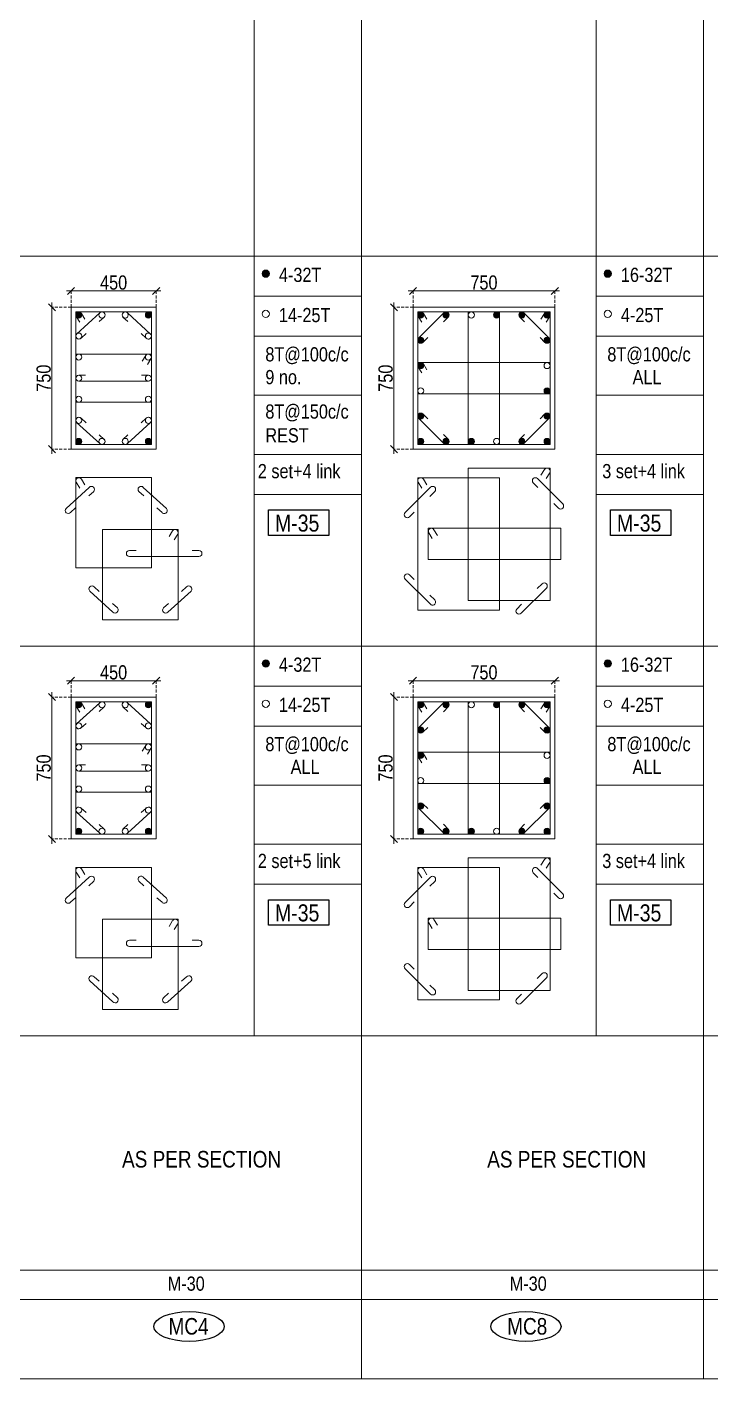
# Model space of a CAD drawing. Header units: millimetres. Extents: x 1112055 to 3390982, y -148532 to 766891.
# Drawn here: x 3010995 to 3025462, y 316778 to 345356 of the extents above; entities that cross this region are included whole.
import ezdxf
from ezdxf.enums import TextEntityAlignment as Align

# ---------------------------------------------------------------- set-up
doc = ezdxf.new("R2010")
doc.units = ezdxf.units.MM
doc.header["$PDMODE"] = 35
doc.header["$PDSIZE"] = -25
doc.linetypes.add('DASHED2', pattern=[0.375, 0.25, -0.125])
doc.linetypes.add('Hidden', pattern=[9.525, 6.35, -3.175])
for name, color, linetype, lineweight in [('B COL. SIZE DIM', 220, 'Continuous', 25), ('B COLSCH', 204, 'Continuous', 20), ('B COLUMN', 1, 'Hidden', 9), ('B STEEL', 34, 'Continuous', 15), ('B TITLE BLOCK', 250, 'Continuous', 0)]:
    doc.layers.add(name, color=color, linetype=linetype, lineweight=lineweight)
doc.layers.add('B TEXT', color=7, linetype='Continuous')
doc.styles.add('dim inside', font='romans.shx', dxfattribs={"width": 0.8, "height": 125})
doc.styles.add('SWINC', font='swissc.ttf')
doc.dimstyles.new('dim inside', dxfattribs={"dimtxt": 125, "dimasz": 100, "dimexe": 0, "dimexo": 0, "dimgap": 10, "dimtad": 0, "dimdec": 0, "dimzin": 0, "dimdsep": 46, "dimtxsty": 'dim inside', "dimblk": 'SMALL', "dimcen": 0.09, "dimadec": 0, "dimazin": 0, "dimtfac": 1, "dimtdec": 0, "dimtofl": 0, "dimtmove": 0, "dimatfit": 3, "dimfxl": 1, "dimtolj": 1, "dimtzin": 0, "dimarcsym": 2})

# ---------------------------------------------------------------- blocks, each defined once
blk = doc.blocks.new('_Oblique')
at = {"color": 0, "linetype": 'ByBlock', "lineweight": -2}
blk.add_line((-0.5, -0.5), (0.5, 0.5), dxfattribs=at)
blk = doc.blocks.new('*D4478')
at = {"layer": 'B COL. SIZE DIM', "color": 250, "lineweight": 9, "ltscale": 250, "transparency": 16777216}
blk.add_line((3011827, 331538), (3013827, 331538), dxfattribs=at)
at = {"layer": 'B COL. SIZE DIM', "color": 250, "linetype": 'DASHED2', "lineweight": 9, "ltscale": 250, "transparency": 16777216}
for p, q in [((3011927, 331193), (3011927, 331538)), ((3013727, 331193), (3013727, 331538))]:
    blk.add_line(p, q, dxfattribs=at)
at = {"layer": 'Defpoints', "color": 0, "transparency": 16777216}
for p in [(3013727, 331538), (3011927, 331193), (3013727, 331193)]:
    blk.add_point(p, dxfattribs=at)
at = {"layer": 'B COL. SIZE DIM', "color": 250, "lineweight": 9, "transparency": 16777216, "xscale": 150, "yscale": 150, "zscale": 150, "rotation": 180}
blk.add_blockref('_Oblique', (3011927, 331538), dxfattribs=at)
at = {"layer": 'B COL. SIZE DIM', "color": 250, "lineweight": 9, "transparency": 16777216, "xscale": 150, "yscale": 150, "zscale": 150}
blk.add_blockref('_Oblique', (3013727, 331538), dxfattribs=at)
at = {"layer": 'B COL. SIZE DIM', "color": 6, "transparency": 16777216, "insert": (3012827, 331713), "char_height": 300, "attachment_point": 5, "style": 'SWINC'}
blk.add_mtext('\\A1;450', dxfattribs=at)
blk = doc.blocks.new('*D4479')
at = {"layer": 'B COL. SIZE DIM', "color": 250, "lineweight": 9, "ltscale": 250, "transparency": 16777216}
blk.add_line((3011523, 331293), (3011523, 328093), dxfattribs=at)
at = {"layer": 'B COL. SIZE DIM', "color": 250, "linetype": 'DASHED2', "lineweight": 9, "ltscale": 250, "transparency": 16777216}
for p, q in [((3011927, 331193), (3011523, 331193)), ((3011927, 328193), (3011523, 328193))]:
    blk.add_line(p, q, dxfattribs=at)
at = {"layer": 'Defpoints', "color": 0, "transparency": 16777216}
for p in [(3011927, 331193), (3011523, 328193), (3011927, 328193)]:
    blk.add_point(p, dxfattribs=at)
at = {"layer": 'B COL. SIZE DIM', "color": 250, "lineweight": 9, "transparency": 16777216, "xscale": 150, "yscale": 150, "zscale": 150}
for p, rotation in [((3011523, 331193), 90), ((3011523, 328193), 270)]:
    blk.add_blockref('_Oblique', p, dxfattribs=dict(at, rotation=rotation))
at = {"layer": 'B COL. SIZE DIM', "color": 6, "transparency": 16777216, "insert": (3011348, 329693), "char_height": 300, "attachment_point": 5, "rotation": 90, "style": 'SWINC'}
blk.add_mtext('\\A1;750', dxfattribs=at)
blk = doc.blocks.new('*D4104')
at = {"layer": 'B COL. SIZE DIM', "color": 250, "lineweight": 9, "ltscale": 250, "transparency": 16777216}
blk.add_line((3011827, 339778), (3013827, 339778), dxfattribs=at)
at = {"layer": 'B COL. SIZE DIM', "color": 250, "linetype": 'DASHED2', "lineweight": 9, "ltscale": 250, "transparency": 16777216}
for p, q in [((3011927, 339433), (3011927, 339778)), ((3013727, 339433), (3013727, 339778))]:
    blk.add_line(p, q, dxfattribs=at)
at = {"layer": 'Defpoints', "color": 0, "transparency": 16777216}
for p in [(3013727, 339778), (3011927, 339433), (3013727, 339433)]:
    blk.add_point(p, dxfattribs=at)
at = {"layer": 'B COL. SIZE DIM', "color": 250, "lineweight": 9, "transparency": 16777216, "xscale": 150, "yscale": 150, "zscale": 150, "rotation": 180}
blk.add_blockref('_Oblique', (3011927, 339778), dxfattribs=at)
at = {"layer": 'B COL. SIZE DIM', "color": 250, "lineweight": 9, "transparency": 16777216, "xscale": 150, "yscale": 150, "zscale": 150}
blk.add_blockref('_Oblique', (3013727, 339778), dxfattribs=at)
at = {"layer": 'B COL. SIZE DIM', "color": 6, "transparency": 16777216, "insert": (3012827, 339953), "char_height": 300, "attachment_point": 5, "style": 'SWINC'}
blk.add_mtext('\\A1;450', dxfattribs=at)
blk = doc.blocks.new('*D4105')
at = {"layer": 'B COL. SIZE DIM', "color": 250, "lineweight": 9, "ltscale": 250, "transparency": 16777216}
blk.add_line((3011523, 339533), (3011523, 336333), dxfattribs=at)
at = {"layer": 'B COL. SIZE DIM', "color": 250, "linetype": 'DASHED2', "lineweight": 9, "ltscale": 250, "transparency": 16777216}
for p, q in [((3011927, 339433), (3011523, 339433)), ((3011927, 336433), (3011523, 336433))]:
    blk.add_line(p, q, dxfattribs=at)
at = {"layer": 'Defpoints', "color": 0, "transparency": 16777216}
for p in [(3011927, 339433), (3011523, 336433), (3011927, 336433)]:
    blk.add_point(p, dxfattribs=at)
at = {"layer": 'B COL. SIZE DIM', "color": 250, "lineweight": 9, "transparency": 16777216, "xscale": 150, "yscale": 150, "zscale": 150}
for p, rotation in [((3011523, 339433), 90), ((3011523, 336433), 270)]:
    blk.add_blockref('_Oblique', p, dxfattribs=dict(at, rotation=rotation))
at = {"layer": 'B COL. SIZE DIM', "color": 6, "transparency": 16777216, "insert": (3011348, 337933), "char_height": 300, "attachment_point": 5, "rotation": 90, "style": 'SWINC'}
blk.add_mtext('\\A1;750', dxfattribs=at)
blk = doc.blocks.new('*D4114')
at = {"layer": 'B COL. SIZE DIM', "color": 250, "lineweight": 9, "ltscale": 250, "transparency": 16777216}
blk.add_line((3019060, 331538), (3022260, 331538), dxfattribs=at)
at = {"layer": 'B COL. SIZE DIM', "color": 250, "linetype": 'DASHED2', "lineweight": 9, "ltscale": 250, "transparency": 16777216}
for p, q in [((3019160, 331193), (3019160, 331538)), ((3022160, 331193), (3022160, 331538))]:
    blk.add_line(p, q, dxfattribs=at)
at = {"layer": 'Defpoints', "color": 0, "transparency": 16777216}
for p in [(3022160, 331538), (3019160, 331193), (3022160, 331193)]:
    blk.add_point(p, dxfattribs=at)
at = {"layer": 'B COL. SIZE DIM', "color": 250, "lineweight": 9, "transparency": 16777216, "xscale": 150, "yscale": 150, "zscale": 150, "rotation": 180}
blk.add_blockref('_Oblique', (3019160, 331538), dxfattribs=at)
at = {"layer": 'B COL. SIZE DIM', "color": 250, "lineweight": 9, "transparency": 16777216, "xscale": 150, "yscale": 150, "zscale": 150}
blk.add_blockref('_Oblique', (3022160, 331538), dxfattribs=at)
at = {"layer": 'B COL. SIZE DIM', "color": 6, "transparency": 16777216, "insert": (3020660, 331713), "char_height": 300, "attachment_point": 5, "style": 'SWINC'}
blk.add_mtext('\\A1;750', dxfattribs=at)
blk = doc.blocks.new('*D4115')
at = {"layer": 'B COL. SIZE DIM', "color": 250, "lineweight": 9, "ltscale": 250, "transparency": 16777216}
blk.add_line((3018756, 331293), (3018756, 328093), dxfattribs=at)
at = {"layer": 'B COL. SIZE DIM', "color": 250, "linetype": 'DASHED2', "lineweight": 9, "ltscale": 250, "transparency": 16777216}
for p, q in [((3019160, 331193), (3018756, 331193)), ((3019160, 328193), (3018756, 328193))]:
    blk.add_line(p, q, dxfattribs=at)
at = {"layer": 'Defpoints', "color": 0, "transparency": 16777216}
for p in [(3019160, 331193), (3018756, 328193), (3019160, 328193)]:
    blk.add_point(p, dxfattribs=at)
at = {"layer": 'B COL. SIZE DIM', "color": 250, "lineweight": 9, "transparency": 16777216, "xscale": 150, "yscale": 150, "zscale": 150}
for p, rotation in [((3018756, 331193), 90), ((3018756, 328193), 270)]:
    blk.add_blockref('_Oblique', p, dxfattribs=dict(at, rotation=rotation))
at = {"layer": 'B COL. SIZE DIM', "color": 6, "transparency": 16777216, "insert": (3018581, 329693), "char_height": 300, "attachment_point": 5, "rotation": 90, "style": 'SWINC'}
blk.add_mtext('\\A1;750', dxfattribs=at)
blk = doc.blocks.new('*D4116')
at = {"layer": 'B COL. SIZE DIM', "color": 250, "lineweight": 9, "ltscale": 250, "transparency": 16777216}
blk.add_line((3019060, 339778), (3022260, 339778), dxfattribs=at)
at = {"layer": 'B COL. SIZE DIM', "color": 250, "linetype": 'DASHED2', "lineweight": 9, "ltscale": 250, "transparency": 16777216}
for p, q in [((3019160, 339433), (3019160, 339778)), ((3022160, 339433), (3022160, 339778))]:
    blk.add_line(p, q, dxfattribs=at)
at = {"layer": 'Defpoints', "color": 0, "transparency": 16777216}
for p in [(3022160, 339778), (3019160, 339433), (3022160, 339433)]:
    blk.add_point(p, dxfattribs=at)
at = {"layer": 'B COL. SIZE DIM', "color": 250, "lineweight": 9, "transparency": 16777216, "xscale": 150, "yscale": 150, "zscale": 150, "rotation": 180}
blk.add_blockref('_Oblique', (3019160, 339778), dxfattribs=at)
at = {"layer": 'B COL. SIZE DIM', "color": 250, "lineweight": 9, "transparency": 16777216, "xscale": 150, "yscale": 150, "zscale": 150}
blk.add_blockref('_Oblique', (3022160, 339778), dxfattribs=at)
at = {"layer": 'B COL. SIZE DIM', "color": 6, "transparency": 16777216, "insert": (3020660, 339953), "char_height": 300, "attachment_point": 5, "style": 'SWINC'}
blk.add_mtext('\\A1;750', dxfattribs=at)
blk = doc.blocks.new('*D4117')
at = {"layer": 'B COL. SIZE DIM', "color": 250, "lineweight": 9, "ltscale": 250, "transparency": 16777216}
blk.add_line((3018756, 339533), (3018756, 336333), dxfattribs=at)
at = {"layer": 'B COL. SIZE DIM', "color": 250, "linetype": 'DASHED2', "lineweight": 9, "ltscale": 250, "transparency": 16777216}
for p, q in [((3019160, 339433), (3018756, 339433)), ((3019160, 336433), (3018756, 336433))]:
    blk.add_line(p, q, dxfattribs=at)
at = {"layer": 'Defpoints', "color": 0, "transparency": 16777216}
for p in [(3019160, 339433), (3018756, 336433), (3019160, 336433)]:
    blk.add_point(p, dxfattribs=at)
at = {"layer": 'B COL. SIZE DIM', "color": 250, "lineweight": 9, "transparency": 16777216, "xscale": 150, "yscale": 150, "zscale": 150}
for p, rotation in [((3018756, 339433), 90), ((3018756, 336433), 270)]:
    blk.add_blockref('_Oblique', p, dxfattribs=dict(at, rotation=rotation))
at = {"layer": 'B COL. SIZE DIM', "color": 6, "transparency": 16777216, "insert": (3018581, 337933), "char_height": 300, "attachment_point": 5, "rotation": 90, "style": 'SWINC'}
blk.add_mtext('\\A1;750', dxfattribs=at)

msp = doc.modelspace()

# ---------------------------------------------------------------- hatches: boundary and pattern name
at = {"layer": 'B STEEL', "lineweight": 9, "ltscale": 0.5}
h = msp.add_hatch(color=34, dxfattribs=at)
edge = h.paths.add_edge_path()
edge.add_arc((3016044.9, 340142.4), 76.8, 0, 360)
h = msp.add_hatch(color=34, dxfattribs=at)
edge = h.paths.add_edge_path()
edge.add_arc((3023278.4, 340142.4), 76.8, 0, 360)
h = msp.add_hatch(color=34, dxfattribs=at)
edge = h.paths.add_edge_path()
edge.add_arc((3012090.5, 339269.2), 64, 0, 360)
h = msp.add_hatch(color=34, dxfattribs=at)
edge = h.paths.add_edge_path()
edge.add_arc((3013562.5, 339269.2), 64, 180, 540, ccw=False)
h = msp.add_hatch(color=34, dxfattribs=at)
edge = h.paths.add_edge_path()
edge.add_arc((3019324.1, 339269.2), 64, 0, 360)
at = {"layer": 'B STEEL'}
h = msp.add_hatch(color=34, dxfattribs=at)
edge = h.paths.add_edge_path()
edge.add_arc((3019858.5, 339269.2), 64, 0, 360)
h = msp.add_hatch(color=34, dxfattribs=at)
edge = h.paths.add_edge_path()
edge.add_arc((3020927.3, 339269.2), 64, 0, 360)
h = msp.add_hatch(color=34, dxfattribs=at)
edge = h.paths.add_edge_path()
edge.add_arc((3021461.7, 339269.2), 64, 0, 360)
at = {"layer": 'B STEEL', "lineweight": 9, "ltscale": 0.5}
h = msp.add_hatch(color=34, dxfattribs=at)
edge = h.paths.add_edge_path()
edge.add_arc((3021996, 339269.2), 64, 180, 540, ccw=False)
at = {"layer": 'B STEEL'}
h = msp.add_hatch(color=34, dxfattribs=at)
edge = h.paths.add_edge_path()
edge.add_arc((3019324.1, 338734.8), 64, 0, 360)
h = msp.add_hatch(color=34, dxfattribs=at)
edge = h.paths.add_edge_path()
edge.add_arc((3021996, 338734.8), 64, 0, 360)
h = msp.add_hatch(color=34, dxfattribs=at)
edge = h.paths.add_edge_path()
edge.add_arc((3019324.1, 338200.5), 64, 0, 360)
h = msp.add_hatch(color=34, dxfattribs=at)
edge = h.paths.add_edge_path()
edge.add_arc((3021996, 337666.1), 64, 0, 360)
h = msp.add_hatch(color=34, dxfattribs=at)
edge = h.paths.add_edge_path()
edge.add_arc((3019324.1, 337131.7), 64, 0, 360)
h = msp.add_hatch(color=34, dxfattribs=at)
edge = h.paths.add_edge_path()
edge.add_arc((3021996, 337131.7), 64, 0, 360)
at = {"layer": 'B STEEL', "lineweight": 9, "ltscale": 0.5}
h = msp.add_hatch(color=34, dxfattribs=at)
edge = h.paths.add_edge_path()
edge.add_arc((3012090.5, 336597.3), 64, 0, 360, ccw=False)
h = msp.add_hatch(color=34, dxfattribs=at)
edge = h.paths.add_edge_path()
edge.add_arc((3013562.5, 336597.3), 64, -180, 180)
h = msp.add_hatch(color=34, dxfattribs=at)
edge = h.paths.add_edge_path()
edge.add_arc((3019324.1, 336597.3), 64, 0, 360, ccw=False)
at = {"layer": 'B STEEL'}
h = msp.add_hatch(color=34, dxfattribs=at)
edge = h.paths.add_edge_path()
edge.add_arc((3019858.5, 336597.3), 64, 0, 360)
h = msp.add_hatch(color=34, dxfattribs=at)
edge = h.paths.add_edge_path()
edge.add_arc((3020392.9, 336597.3), 64, 0, 360)
h = msp.add_hatch(color=34, dxfattribs=at)
edge = h.paths.add_edge_path()
edge.add_arc((3021461.7, 336597.3), 64, 0, 360)
at = {"layer": 'B STEEL', "lineweight": 9, "ltscale": 0.5}
h = msp.add_hatch(color=34, dxfattribs=at)
edge = h.paths.add_edge_path()
edge.add_arc((3021996, 336597.3), 64, -180, 180)
h = msp.add_hatch(color=34, dxfattribs=at)
edge = h.paths.add_edge_path()
edge.add_arc((3016044.9, 331902.6), 76.8, 0, 360)
h = msp.add_hatch(color=34, dxfattribs=at)
edge = h.paths.add_edge_path()
edge.add_arc((3023278.4, 331902.6), 76.8, 0, 360)
h = msp.add_hatch(color=34, dxfattribs=at)
edge = h.paths.add_edge_path()
edge.add_arc((3012090.5, 331029.4), 64, 0, 360)
h = msp.add_hatch(color=34, dxfattribs=at)
edge = h.paths.add_edge_path()
edge.add_arc((3013562.5, 331029.4), 64, 180, 540, ccw=False)
h = msp.add_hatch(color=34, dxfattribs=at)
edge = h.paths.add_edge_path()
edge.add_arc((3019324.1, 331029.4), 64, 0, 360)
at = {"layer": 'B STEEL'}
h = msp.add_hatch(color=34, dxfattribs=at)
edge = h.paths.add_edge_path()
edge.add_arc((3019858.5, 331029.4), 64, 0, 360)
h = msp.add_hatch(color=34, dxfattribs=at)
edge = h.paths.add_edge_path()
edge.add_arc((3020927.3, 331029.4), 64, 0, 360)
h = msp.add_hatch(color=34, dxfattribs=at)
edge = h.paths.add_edge_path()
edge.add_arc((3021461.7, 331029.4), 64, 0, 360)
at = {"layer": 'B STEEL', "lineweight": 9, "ltscale": 0.5}
h = msp.add_hatch(color=34, dxfattribs=at)
edge = h.paths.add_edge_path()
edge.add_arc((3021996, 331029.4), 64, 180, 540, ccw=False)
at = {"layer": 'B STEEL'}
h = msp.add_hatch(color=34, dxfattribs=at)
edge = h.paths.add_edge_path()
edge.add_arc((3019324.1, 330495), 64, 0, 360)
h = msp.add_hatch(color=34, dxfattribs=at)
edge = h.paths.add_edge_path()
edge.add_arc((3021996, 330495), 64, 0, 360)
h = msp.add_hatch(color=34, dxfattribs=at)
edge = h.paths.add_edge_path()
edge.add_arc((3019324.1, 329960.6), 64, 0, 360)
h = msp.add_hatch(color=34, dxfattribs=at)
edge = h.paths.add_edge_path()
edge.add_arc((3021996, 329426.2), 64, 0, 360)
h = msp.add_hatch(color=34, dxfattribs=at)
edge = h.paths.add_edge_path()
edge.add_arc((3019324.1, 328891.8), 64, 0, 360)
h = msp.add_hatch(color=34, dxfattribs=at)
edge = h.paths.add_edge_path()
edge.add_arc((3021996, 328891.8), 64, 0, 360)
at = {"layer": 'B STEEL', "lineweight": 9, "ltscale": 0.5}
h = msp.add_hatch(color=34, dxfattribs=at)
edge = h.paths.add_edge_path()
edge.add_arc((3012090.5, 328357.4), 64, 0, 360, ccw=False)
h = msp.add_hatch(color=34, dxfattribs=at)
edge = h.paths.add_edge_path()
edge.add_arc((3013562.5, 328357.4), 64, -180, 180)
h = msp.add_hatch(color=34, dxfattribs=at)
edge = h.paths.add_edge_path()
edge.add_arc((3019324.1, 328357.4), 64, 0, 360, ccw=False)
at = {"layer": 'B STEEL'}
h = msp.add_hatch(color=34, dxfattribs=at)
edge = h.paths.add_edge_path()
edge.add_arc((3019858.5, 328357.4), 64, 0, 360)
h = msp.add_hatch(color=34, dxfattribs=at)
edge = h.paths.add_edge_path()
edge.add_arc((3020392.9, 328357.4), 64, 0, 360)
h = msp.add_hatch(color=34, dxfattribs=at)
edge = h.paths.add_edge_path()
edge.add_arc((3021461.7, 328357.4), 64, 0, 360)
at = {"layer": 'B STEEL', "lineweight": 9, "ltscale": 0.5}
h = msp.add_hatch(color=34, dxfattribs=at)
edge = h.paths.add_edge_path()
edge.add_arc((3021996, 328357.4), 64, -180, 180)

# ---------------------------------------------------------------- linework, layer by layer
at = {"layer": 'B COLSCH', "color": 250, "lineweight": 0}
for p, q in [((3015798.6, 373470.1), (3015798.6, 324031)), ((3018073, 373470.1), (3018073, 316778.4)), ((3023032.2, 373470.1), (3023032.2, 324031)), ((3025306.5, 373470.1), (3025306.5, 316778.4)), ((2977244.7, 340510.7), (3061474.3, 340510.7)), ((3015798.6, 339665.7), (3018073, 339665.7)), ((3023032.2, 339665.7), (3025306.5, 339665.7)), ((3015798.6, 338820.7), (3018073, 338820.7)), ((3023032.2, 338820.7), (3025306.5, 338820.7)), ((3015798.6, 337571), (3018073, 337571)), ((3023032.2, 337571), (3025306.5, 337571)), ((3015798.6, 336321.2), (3018073, 336321.2)), ((3023032.2, 336321.2), (3025306.5, 336321.2)), ((3015798.6, 335476.2), (3018073, 335476.2)), ((3023032.2, 335476.2), (3025306.5, 335476.2)), ((2977244.7, 332270.9), (3061474.3, 332270.9)), ((3015798.6, 331425.9), (3018073, 331425.9)), ((3023032.2, 331425.9), (3025306.5, 331425.9)), ((3015798.6, 330580.9), (3018073, 330580.9)), ((3023032.2, 330580.9), (3025306.5, 330580.9)), ((3015798.6, 329331.1), (3018073, 329331.1)), ((3023032.2, 329331.1), (3025306.5, 329331.1)), ((3015798.6, 328081.4), (3018073, 328081.4)), ((3023032.2, 328081.4), (3025306.5, 328081.4)), ((3015798.6, 327236.4), (3018073, 327236.4)), ((3023032.2, 327236.4), (3025306.5, 327236.4)), ((2977244.7, 324031), (3061474.3, 324031)), ((2977244.7, 319080.1), (3061474.3, 319080.1)), ((2977244.7, 318461.3), (3061474.3, 318461.3)), ((2977244.7, 316778.4), (3061474.3, 316778.4))]:
    msp.add_line(p, q, dxfattribs=at)
at = {"layer": 'B COLUMN', "color": 1, "linetype": 'ByBlock', "lineweight": 20}
for points in [[(3011926.5, 336433.3), (3013726.5, 336433.3), (3013726.5, 339433.3), (3011926.5, 339433.3)], [(3019160.1, 336433.3), (3022160.1, 336433.3), (3022160.1, 339433.3), (3019160.1, 339433.3)], [(3011926.5, 328193.4), (3013726.5, 328193.4), (3013726.5, 331193.4), (3011926.5, 331193.4)], [(3019160.1, 328193.4), (3022160.1, 328193.4), (3022160.1, 331193.4), (3019160.1, 331193.4)]]:
    msp.add_lwpolyline(points, close=True, dxfattribs=at)
at = {"layer": 'B STEEL', "color": 34, "lineweight": 9, "ltscale": 0.5}
for points in [[(3012026.5, 337423.9), (3013626.5, 337423.9), (3013626.5, 339333.3), (3012026.5, 339333.3)], [(3019260.1, 336533.3), (3020991.3, 336533.3), (3020991.3, 339333.3), (3019260.1, 339333.3)], [(3022060.1, 336533.3), (3020328.9, 336533.3), (3020328.9, 339333.3), (3022060.1, 339333.3)], [(3012026.5, 338442.6), (3013626.5, 338442.6), (3013626.5, 336533.3), (3012026.5, 336533.3)], [(3019260.1, 338264.5), (3022060.1, 338264.5), (3022060.1, 337602), (3019260.1, 337602)], [(3012026.5, 333921.2), (3013626.5, 333921.2), (3013626.5, 335830.6), (3012026.5, 335830.6)], [(3019260.1, 333029.7), (3020991.3, 333029.7), (3020991.3, 335829.7), (3019260.1, 335829.7)], [(3022060.1, 333232.1), (3020328.9, 333232.1), (3020328.9, 336032.1), (3022060.1, 336032.1)], [(3012593.2, 334736.6), (3014193.2, 334736.6), (3014193.2, 332827.3), (3012593.2, 332827.3)], [(3019483.2, 334760.9), (3022283.2, 334760.9), (3022283.2, 334098.5), (3019483.2, 334098.5)], [(3012026.5, 329184.1), (3013626.5, 329184.1), (3013626.5, 331093.4), (3012026.5, 331093.4)], [(3019260.1, 328293.4), (3020991.3, 328293.4), (3020991.3, 331093.4), (3019260.1, 331093.4)], [(3022060.1, 328293.4), (3020328.9, 328293.4), (3020328.9, 331093.4), (3022060.1, 331093.4)], [(3012026.5, 330202.8), (3013626.5, 330202.8), (3013626.5, 328293.4), (3012026.5, 328293.4)], [(3019260.1, 330024.6), (3022060.1, 330024.6), (3022060.1, 329362.2), (3019260.1, 329362.2)], [(3022060.1, 324992.2), (3020328.9, 324992.2), (3020328.9, 327792.2), (3022060.1, 327792.2)], [(3012026.5, 325681.4), (3013626.5, 325681.4), (3013626.5, 327590.7), (3012026.5, 327590.7)], [(3019260.1, 324789.8), (3020991.3, 324789.8), (3020991.3, 327589.8), (3019260.1, 327589.8)], [(3012593.2, 326496.8), (3014193.2, 326496.8), (3014193.2, 324587.4), (3012593.2, 324587.4)], [(3019483.2, 326521.1), (3022283.2, 326521.1), (3022283.2, 325858.6), (3019483.2, 325858.6)]]:
    msp.add_lwpolyline(points, close=True, dxfattribs=at)
for points in [[(3012110.8, 339114.2), (3012036, 339235.7, -1), (3012145.1, 339302.8), (3012219.8, 339181.3)], [(3012244.7, 338877), (3012137.7, 338780.6, -1), (3012043.4, 338867.2), (3012534, 339312.5, -1), (3012628.4, 339225.9), (3012523.5, 339130.1)], [(3013408.4, 338877), (3013515.3, 338780.6, 1), (3013609.7, 338867.2), (3013119, 339312.5, 1), (3013024.7, 339225.9), (3013129.5, 339130.1)], [(3019344.3, 339114.2), (3019269.6, 339235.7, -1), (3019378.6, 339302.8), (3019453.4, 339181.3)], [(3019470.2, 338790.4), (3019369.4, 338689.6, -1), (3019278.8, 338780.1), (3019813.2, 339314.5, -1), (3019903.7, 339224), (3019802.9, 339123.1)], [(3021849.9, 338790.4), (3021950.8, 338689.6, 1), (3022041.3, 338780.1), (3021506.9, 339314.5, 1), (3021416.4, 339224), (3021517.3, 339123.1)], [(3021975.8, 339114.2), (3022050.6, 339235.7, 1), (3021941.5, 339302.8), (3021866.8, 339181.3)], [(3013542.3, 338223.5), (3013617, 338345, 1), (3013508, 338412.1), (3013433.2, 338290.7)], [(3019344.3, 338045.4), (3019269.6, 338166.9, -1), (3019378.6, 338234), (3019453.4, 338112.5)], [(3012233.2, 337997.3), (3012090.5, 337997.3, 1), (3012090.5, 337869.2), (3013562.5, 337869.2, 1), (3013562.5, 337997.3), (3013419.9, 337997.3)], [(3012244.7, 336989.5), (3012137.7, 337085.9, 1), (3012043.4, 336999.3), (3012534, 336554, 1), (3012628.4, 336640.6), (3012523.5, 336736.4)], [(3013408.4, 336989.5), (3013515.3, 337085.9, -1), (3013609.7, 336999.3), (3013119, 336554, -1), (3013024.7, 336640.6), (3013129.5, 336736.4)], [(3019470.2, 337076.1), (3019369.4, 337176.9, 1), (3019278.8, 337086.4), (3019813.2, 336552, 1), (3019903.7, 336642.5), (3019802.9, 336743.4)], [(3021849.9, 337076.1), (3021950.8, 337176.9, -1), (3022041.3, 337086.4), (3021506.9, 336552, -1), (3021416.4, 336642.5), (3021517.3, 336743.4)], [(3012110.8, 335611.5), (3012036, 335733, -1), (3012145.1, 335800.1), (3012219.8, 335678.6)], [(3019344.3, 335610.6), (3019269.6, 335732.1, -1), (3019378.6, 335799.2), (3019453.4, 335677.7)], [(3022135.9, 335286.9), (3022236.7, 335186, 1), (3022327.3, 335276.5), (3021792.9, 335810.9, 1), (3021702.3, 335720.4), (3021803.2, 335619.5)], [(3021975.8, 335813), (3022050.6, 335934.5, 1), (3021941.5, 336001.6), (3021866.8, 335880.1)], [(3012021.9, 335190), (3011914.9, 335093.7, -1), (3011820.6, 335180.2), (3012311.2, 335625.6, -1), (3012405.6, 335539), (3012300.7, 335443.1)], [(3013744.3, 335190), (3013851.3, 335093.7, 1), (3013945.6, 335180.2), (3013454.9, 335625.6, 1), (3013360.6, 335539), (3013465.5, 335443.1)], [(3019184.3, 335102.3), (3019083.4, 335001.4, -1), (3018992.9, 335092), (3019527.3, 335626.4, -1), (3019617.8, 335535.8), (3019516.9, 335435)], [(3014108.9, 334517.6), (3014183.7, 334639, 1), (3014074.6, 334706.2), (3013999.9, 334584.7)], [(3019567.5, 334541.8), (3019492.7, 334663.3, -1), (3019601.8, 334730.4), (3019676.5, 334608.9)], [(3013302.7, 334291.3), (3013160.1, 334291.3, 1), (3013160.1, 334163.3), (3014632, 334163.3, 1), (3014632, 334291.3), (3014489.4, 334291.3)], [(3019184.3, 333678), (3019083.4, 333778.9, 1), (3018992.9, 333688.3), (3019527.3, 333153.9, 1), (3019617.8, 333244.5), (3019516.9, 333345.3)], [(3012522.9, 333424.4), (3012416, 333520.8, 1), (3012321.7, 333434.2), (3012812.3, 332988.9, 1), (3012906.6, 333075.5), (3012801.8, 333171.3)], [(3014263.4, 333424.4), (3014370.4, 333520.8, -1), (3014464.7, 333434.2), (3013974, 332988.9, -1), (3013879.7, 333075.5), (3013984.5, 333171.3)], [(3021788.4, 333486.9), (3021889.3, 333587.8, -1), (3021979.8, 333497.2), (3021445.4, 332962.8, -1), (3021354.9, 333053.4), (3021455.8, 333154.2)], [(3012110.8, 330874.4), (3012036, 330995.8, -1), (3012145.1, 331062.9), (3012219.8, 330941.5)], [(3012244.7, 330637.1), (3012137.7, 330540.8, -1), (3012043.4, 330627.4), (3012534, 331072.7, -1), (3012628.4, 330986.1), (3012523.5, 330890.2)], [(3013408.4, 330637.1), (3013515.3, 330540.8, 1), (3013609.7, 330627.4), (3013119, 331072.7, 1), (3013024.7, 330986.1), (3013129.5, 330890.2)], [(3019344.3, 330874.4), (3019269.6, 330995.8, -1), (3019378.6, 331062.9), (3019453.4, 330941.5)], [(3019470.2, 330550.6), (3019369.4, 330449.7, -1), (3019278.8, 330540.3), (3019813.2, 331074.7, -1), (3019903.7, 330984.1), (3019802.9, 330883.3)], [(3021849.9, 330550.6), (3021950.8, 330449.7, 1), (3022041.3, 330540.3), (3021506.9, 331074.7, 1), (3021416.4, 330984.1), (3021517.3, 330883.3)], [(3021975.8, 330874.4), (3022050.6, 330995.8, 1), (3021941.5, 331062.9), (3021866.8, 330941.5)], [(3013542.3, 329983.7), (3013617, 330105.2, 1), (3013508, 330172.3), (3013433.2, 330050.8)], [(3019344.3, 329805.6), (3019269.6, 329927.1, -1), (3019378.6, 329994.2), (3019453.4, 329872.7)], [(3012233.2, 329757.4), (3012090.5, 329757.4, 1), (3012090.5, 329629.4), (3013562.5, 329629.4, 1), (3013562.5, 329757.4), (3013419.9, 329757.4)], [(3019470.2, 328836.2), (3019369.4, 328937.1, 1), (3019278.8, 328846.6), (3019813.2, 328312.2, 1), (3019903.7, 328402.7), (3019802.9, 328503.6)], [(3021849.9, 328836.2), (3021950.8, 328937.1, -1), (3022041.3, 328846.6), (3021506.9, 328312.2, -1), (3021416.4, 328402.7), (3021517.3, 328503.6)], [(3012244.7, 328749.7), (3012137.7, 328846.1, 1), (3012043.4, 328759.5), (3012534, 328314.1, 1), (3012628.4, 328400.7), (3012523.5, 328496.6)], [(3013408.4, 328749.7), (3013515.3, 328846.1, -1), (3013609.7, 328759.5), (3013119, 328314.1, -1), (3013024.7, 328400.7), (3013129.5, 328496.6)], [(3021975.8, 327573.2), (3022050.6, 327694.6, 1), (3021941.5, 327761.8), (3021866.8, 327640.3)], [(3012110.8, 327371.7), (3012036, 327493.1, -1), (3012145.1, 327560.2), (3012219.8, 327438.8)], [(3019344.3, 327370.8), (3019269.6, 327492.3, -1), (3019378.6, 327559.4), (3019453.4, 327437.9)], [(3022135.9, 327047), (3022236.7, 326946.2, 1), (3022327.3, 327036.7), (3021792.9, 327571.1, 1), (3021702.3, 327480.5), (3021803.2, 327379.7)], [(3012021.9, 326950.2), (3011914.9, 326853.8, -1), (3011820.6, 326940.4), (3012311.2, 327385.7, -1), (3012405.6, 327299.1), (3012300.7, 327203.3)], [(3013744.3, 326950.2), (3013851.3, 326853.8, 1), (3013945.6, 326940.4), (3013454.9, 327385.7, 1), (3013360.6, 327299.1), (3013465.5, 327203.3)], [(3019184.3, 326862.5), (3019083.4, 326761.6, -1), (3018992.9, 326852.1), (3019527.3, 327386.5, -1), (3019617.8, 327296), (3019516.9, 327195.1)], [(3014108.9, 326277.7), (3014183.7, 326399.2, 1), (3014074.6, 326466.3), (3013999.9, 326344.8)], [(3019567.5, 326302), (3019492.7, 326423.5, -1), (3019601.8, 326490.6), (3019676.5, 326369.1)], [(3013302.7, 326051.4), (3013160.1, 326051.4, 1), (3013160.1, 325923.4), (3014632, 325923.4, 1), (3014632, 326051.4), (3014489.4, 326051.4)], [(3019184.3, 325438.2), (3019083.4, 325539, 1), (3018992.9, 325448.5), (3019527.3, 324914.1, 1), (3019617.8, 325004.6), (3019516.9, 325105.5)], [(3012522.9, 325184.6), (3012416, 325280.9, 1), (3012321.7, 325194.4), (3012812.3, 324749, 1), (3012906.6, 324835.6), (3012801.8, 324931.5)], [(3014263.4, 325184.6), (3014370.4, 325280.9, -1), (3014464.7, 325194.4), (3013974, 324749, -1), (3013879.7, 324835.6), (3013984.5, 324931.5)], [(3021788.4, 325247), (3021889.3, 325347.9, -1), (3021979.8, 325257.4), (3021445.4, 324723, -1), (3021354.9, 324813.5), (3021455.8, 324914.4)]]:
    msp.add_lwpolyline(points, format="xyb", dxfattribs=at)
for centre, radius in [((3016044.9, 340142.4), 76.8), ((3023278.4, 340142.4), 76.8), ((3012090.5, 339269.2), 64), ((3012581.2, 339269.2), 64), ((3013071.9, 339269.2), 64), ((3013562.5, 339269.2), 64), ((3016044.9, 339292.1), 76.8), ((3019324.1, 339269.2), 64), ((3019858.5, 339269.2), 64), ((3020392.9, 339269.2), 64), ((3020927.3, 339269.2), 64), ((3021461.7, 339269.2), 64), ((3021996, 339269.2), 64), ((3023278.4, 339292.1), 76.8), ((3012090.5, 338823.9), 64), ((3013562.5, 338823.9), 64), ((3019324.1, 338734.8), 64), ((3021996, 338734.8), 64), ((3012090.5, 338378.6), 64), ((3013562.5, 338378.6), 64), ((3019324.1, 338200.5), 64), ((3021996, 338200.5), 64), ((3012090.5, 337933.3), 64), ((3013562.5, 337933.3), 64), ((3012090.5, 337487.9), 64), ((3013562.5, 337487.9), 64), ((3019324.1, 337666.1), 64), ((3021996, 337666.1), 64), ((3012090.5, 337042.6), 64), ((3013562.5, 337042.6), 64), ((3019324.1, 337131.7), 64), ((3021996, 337131.7), 64), ((3012090.5, 336597.3), 64), ((3012581.2, 336597.3), 64), ((3013071.9, 336597.3), 64), ((3013562.5, 336597.3), 64), ((3019324.1, 336597.3), 64), ((3019858.5, 336597.3), 64), ((3020392.9, 336597.3), 64), ((3020927.3, 336597.3), 64), ((3021461.7, 336597.3), 64), ((3021996, 336597.3), 64), ((3016044.9, 331902.6), 76.8), ((3023278.4, 331902.6), 76.8), ((3012090.5, 331029.4), 64), ((3012581.2, 331029.4), 64), ((3013071.9, 331029.4), 64), ((3013562.5, 331029.4), 64), ((3016044.9, 331052.3), 76.8), ((3019324.1, 331029.4), 64), ((3019858.5, 331029.4), 64), ((3020392.9, 331029.4), 64), ((3020927.3, 331029.4), 64), ((3021461.7, 331029.4), 64), ((3021996, 331029.4), 64), ((3023278.4, 331052.3), 76.8), ((3012090.5, 330584.1), 64), ((3013562.5, 330584.1), 64), ((3019324.1, 330495), 64), ((3021996, 330495), 64), ((3012090.5, 330138.7), 64), ((3013562.5, 330138.7), 64), ((3019324.1, 329960.6), 64), ((3021996, 329960.6), 64), ((3012090.5, 329693.4), 64), ((3013562.5, 329693.4), 64), ((3012090.5, 329248.1), 64), ((3013562.5, 329248.1), 64), ((3019324.1, 329426.2), 64), ((3021996, 329426.2), 64), ((3019324.1, 328891.8), 64), ((3021996, 328891.8), 64), ((3012090.5, 328802.8), 64), ((3013562.5, 328802.8), 64), ((3012090.5, 328357.4), 64), ((3012581.2, 328357.4), 64), ((3013071.9, 328357.4), 64), ((3013562.5, 328357.4), 64), ((3019324.1, 328357.4), 64), ((3019858.5, 328357.4), 64), ((3020392.9, 328357.4), 64), ((3020927.3, 328357.4), 64), ((3021461.7, 328357.4), 64), ((3021996, 328357.4), 64)]:
    msp.add_circle(centre, radius, dxfattribs=at)
at = {"layer": 'B TEXT', "color": 1}
for points in [[(3016102.3, 335147.2), (3017376.9, 335147.2), (3017376.9, 334609.2), (3016102.3, 334609.2)], [(3023335.8, 335147.2), (3024610.4, 335147.2), (3024610.4, 334609.2), (3023335.8, 334609.2)], [(3016102.3, 326907.3), (3017376.9, 326907.3), (3017376.9, 326369.3), (3016102.3, 326369.3)], [(3023335.8, 326907.3), (3024610.4, 326907.3), (3024610.4, 326369.3), (3023335.8, 326369.3)]]:
    msp.add_lwpolyline(points, close=True, dxfattribs=at)
at = {"layer": 'B TEXT', "color": 250}
for centre in [(3014423, 317888.1), (3021547.3, 317888.1)]:
    msp.add_ellipse(centre, major_axis=(743.4, 0), ratio=0.4237999, dxfattribs=at)

# ---------------------------------------------------------------- texts
at = {"layer": 'B TEXT', "style": 'SWINC'}
for s, p in [('4-32T', (3016323.4, 339967.9)), ('16-32T', (3023556.9, 339967.9)), ('14-25T', (3016323.4, 339117.6)), ('4-25T', (3023556.9, 339117.6)), ('8T@100c/c', (3016036.5, 338288)), ('8T@100c/c', (3023270, 338288)), ('9 no.', (3016036.5, 337806.2)), ('ALL', (3023804.7, 337806.2)), ('8T@150c/c', (3016036.5, 337078.1)), ('REST', (3016036.5, 336575.7)), ('2 set+4 link', (3015876.8, 335818.7)), ('3 set+4 link', (3023162.5, 335818.7)), ('4-32T', (3016323.4, 331728)), ('16-32T', (3023556.9, 331728)), ('14-25T', (3016323.4, 330877.7)), ('4-25T', (3023556.9, 330877.7)), ('8T@100c/c', (3016036.5, 330048.2)), ('8T@100c/c', (3023270, 330048.2)), ('ALL', (3016571.2, 329566.4)), ('ALL', (3023804.7, 329566.4)), ('2 set+5 link', (3015876.8, 327578.9)), ('3 set+4 link', (3023162.5, 327578.9))]:
    msp.add_text(s, height=300, dxfattribs=at).set_placement(p)
at = {"layer": 'B TEXT', "color": 1, "style": 'SWINC'}
for p in [(3016239.6, 334582.6), (3023473.2, 334582.6), (3016239.6, 326342.8), (3023473.2, 326342.8)]:
    msp.add_text('M-35', height=360, dxfattribs=at).set_placement(p, align=Align.BOTTOM_LEFT)
at = {"layer": 'B TEXT', "color": 6, "style": 'SWINC'}
for s, p in [('AS PER SECTION', (3013005.7, 321247.9)), ('AS PER SECTION', (3020729, 321247.9)), ('MC4', (3013989.1, 317716.1)), ('MC8', (3021152.7, 317716.1))]:
    msp.add_text(s, height=350, dxfattribs=at).set_placement(p)
at = {"layer": 'B TEXT', "style": 'SWINC'}
for p in [(3013971.5, 318553.6), (3021205, 318553.6)]:
    msp.add_text('M-30', height=300, dxfattribs=at).set_placement(p, align=Align.BOTTOM_LEFT)
at = {"layer": 'B TITLE BLOCK', "color": 251, "attachment_point": 2, "style": 'SWINC'}
for width, heights, insert, char_height in [(758153.186, [106642.9], (3349947.6, 325224.3), 289.947), (667332.186, [93867.9], (3070307.3, 318221.9), 344.539), (667332.186, [93867.9], (3192158.8, 318221.9), 344.539)]:
    msp.add_mtext_dynamic_manual_height_columns('\\pxsm1,qj;{\\fBankGothic Lt BT|b0|i0|c0|p34;BHOOMI\\P\\ps*,q*;\\fGost|b0|i0|c0|p2;\\H0.8x;- CONSULTANTS -\\C1; }', width=width, gutter_width=0, heights=heights, dxfattribs=dict(at, insert=insert, char_height=char_height))

# ---------------------------------------------------------------- dimensions: what is measured, and where the dimension line sits
at = {"layer": 'B COL. SIZE DIM', "color": 250, "ltscale": 250}
for base, p1, p2, picture, middle in [((3013726.5, 339778.2), (3011926.5, 339433.3), (3013726.5, 339433.3), '*D4104', (3012826.5, 339953.2)), ((3022160.1, 339778.2), (3019160.1, 339433.3), (3022160.1, 339433.3), '*D4116', (3020660.1, 339953.2)), ((3013726.5, 331538.4), (3011926.5, 331193.4), (3013726.5, 331193.4), '*D4478', (3012826.5, 331713.4)), ((3022160.1, 331538.4), (3019160.1, 331193.4), (3022160.1, 331193.4), '*D4114', (3020660.1, 331713.4))]:
    dim = msp.add_linear_dim(base=base, p1=p1, p2=p2, dimstyle='dim inside', override={"dimtxt": 300, "dimasz": 150, "dimgap": 25, "dimtad": 3, "dimlfac": 0.25, "dimtxsty": 'SWINC', "dimblk1": 'Oblique', "dimblk2": 'Oblique', "dimsah": 1, "dimdle": 100, "dimclrd": 250, "dimclre": 250, "dimclrt": 6, "dimfxl": 1000, "dimlwd": 9, "dimlwe": 9}, dxfattribs=at)
    dim.commit()
    dim.dimension.update_dxf_attribs({"geometry": picture, "text_midpoint": middle})
for base, p1, p2, picture, middle in [((3011522.6, 336433.3), (3011926.5, 339433.3), (3011926.5, 336433.3), '*D4105', (3011347.6, 337933.3)), ((3018756.2, 336433.3), (3019160.1, 339433.3), (3019160.1, 336433.3), '*D4117', (3018581.2, 337933.3)), ((3011522.6, 328193.4), (3011926.5, 331193.4), (3011926.5, 328193.4), '*D4479', (3011347.6, 329693.4)), ((3018756.2, 328193.4), (3019160.1, 331193.4), (3019160.1, 328193.4), '*D4115', (3018581.2, 329693.4))]:
    dim = msp.add_linear_dim(base=base, p1=p1, p2=p2, angle=90, dimstyle='dim inside', override={"dimtxt": 300, "dimasz": 150, "dimgap": 25, "dimtad": 3, "dimlfac": 0.25, "dimtxsty": 'SWINC', "dimblk1": 'Oblique', "dimblk2": 'Oblique', "dimsah": 1, "dimdle": 100, "dimclrd": 250, "dimclre": 250, "dimclrt": 6, "dimfxl": 1000, "dimlwd": 9, "dimlwe": 9}, dxfattribs=at)
    dim.commit()
    dim.dimension.update_dxf_attribs({"geometry": picture, "text_midpoint": middle})

doc.saveas('drawing.dxf')
